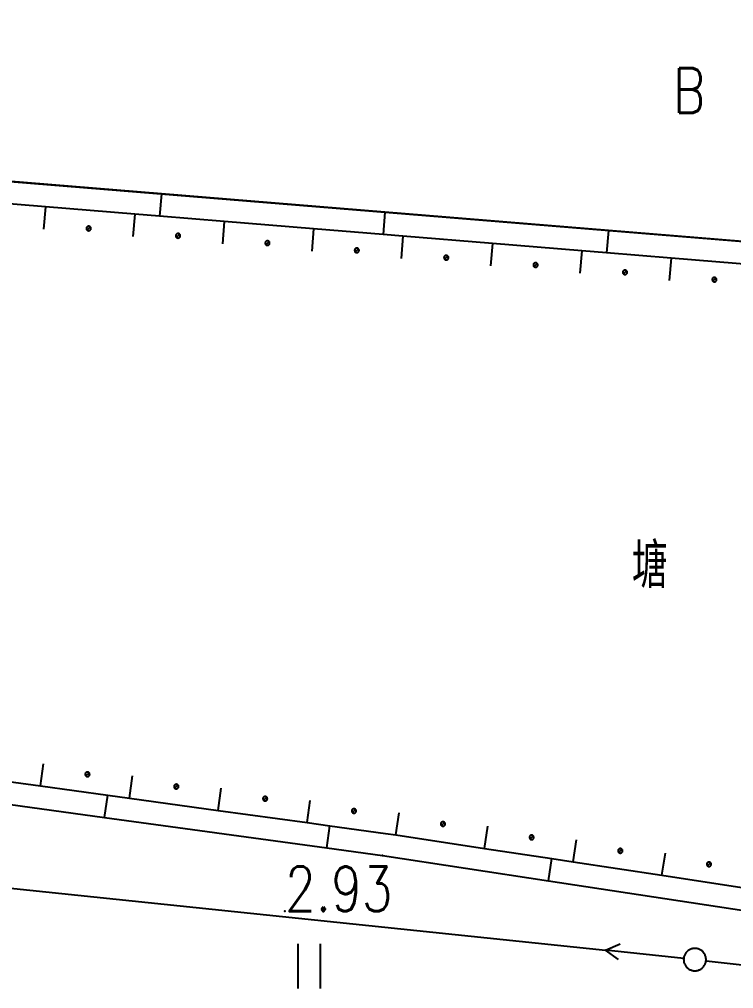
# Model space of a CAD drawing. Extents: x 500036 to 1001740, y 2543128 to 5086681.
# Drawn here: x 500838.66 to 500854.59, y 2543691.2 to 2543712.81 of the extents above; entities that cross this region are included whole.
import ezdxf

# ---------------------------------------------------------------- set-up
doc = ezdxf.new("R2010")
doc.units = 0
doc.header["$LTSCALE"] = 0.5
doc.linetypes.add('CENTER', pattern=[50.8, 31.75, -6.35, 6.35, -6.35])
doc.layers.add('地形图', color=8, linetype='CONTINUOUS')
doc.styles.add('HZ', font='romans.shx', dxfattribs={"width": 0.8, "bigfont": 'hztxt.shx'})

msp = doc.modelspace()

# ---------------------------------------------------------------- linework, layer by layer
at = {"layer": '地形图'}
msp.add_lwpolyline([(500834.561, 2543716.1), (500833.262, 2543709.616), (500873.44, 2543706.333), (500873.976, 2543712.869)], close=True, dxfattribs=at)
for points in [[(500856.777, 2543707.694), (500851.794, 2543708.102), (500846.81, 2543708.509), (500841.827, 2543708.916), (500836.843, 2543709.323), (500833.262, 2543709.616), (500831.023, 2543709.45), (500829.975, 2543706.902), (500829.424, 2543705.562), (500828.491, 2543702.966), (500828.818, 2543702.243), (500830.263, 2543699.043), (500831.359, 2543698.036), (500833.106, 2543696.431), (500834.483, 2543695.852), (500835.607, 2543695.698), (500840.56, 2543695.017), (500845.514, 2543694.336), (500846.753, 2543694.166), (500850.46, 2543693.605), (500855.403, 2543692.856)], [(500856.777, 2543707.695), (500851.794, 2543708.102), (500846.81, 2543708.509), (500841.827, 2543708.916), (500836.843, 2543709.323), (500833.262, 2543709.616), (500831.023, 2543709.45), (500829.975, 2543706.902), (500829.424, 2543705.562), (500828.491, 2543702.966), (500828.817, 2543702.243), (500830.263, 2543699.043), (500831.359, 2543698.036), (500833.106, 2543696.431), (500834.483, 2543695.852), (500835.607, 2543695.698), (500840.56, 2543695.017), (500845.514, 2543694.336), (500846.753, 2543694.166), (500850.46, 2543693.605), (500855.403, 2543692.856)], [(500841.827, 2543708.916), (500841.786, 2543708.418)], [(500855.187, 2543707.323), (500853.193, 2543707.486), (500851.753, 2543707.603), (500851.2, 2543707.648), (500849.206, 2543707.811), (500847.213, 2543707.974), (500846.769, 2543708.01), (500845.22, 2543708.137), (500843.226, 2543708.3), (500841.786, 2543708.418), (500841.233, 2543708.463), (500839.24, 2543708.626), (500837.246, 2543708.788)], [(500839.24, 2543708.626), (500839.199, 2543708.127)], [(500846.81, 2543708.509), (500846.769, 2543708.01)], [(500841.233, 2543708.463), (500841.192, 2543707.964)], [(500843.226, 2543708.3), (500843.186, 2543707.802)], [(500840.204, 2543708.096), (500840.209, 2543708.096), (500840.214, 2543708.097), (500840.219, 2543708.098), (500840.224, 2543708.1), (500840.229, 2543708.102), (500840.233, 2543708.105), (500840.237, 2543708.108), (500840.241, 2543708.112), (500840.244, 2543708.116), (500840.247, 2543708.121), (500840.249, 2543708.125), (500840.251, 2543708.13), (500840.253, 2543708.135), (500840.254, 2543708.14), (500840.254, 2543708.145), (500840.254, 2543708.151), (500840.253, 2543708.156), (500840.251, 2543708.161), (500840.249, 2543708.166), (500840.247, 2543708.17), (500840.244, 2543708.175), (500840.241, 2543708.179), (500840.239, 2543708.181), (500840.237, 2543708.183), (500840.233, 2543708.186), (500840.229, 2543708.189), (500840.224, 2543708.191), (500840.219, 2543708.193), (500840.214, 2543708.194), (500840.209, 2543708.195), (500840.204, 2543708.196), (500840.199, 2543708.195), (500840.193, 2543708.194), (500840.188, 2543708.193), (500840.183, 2543708.191), (500840.179, 2543708.189), (500840.174, 2543708.186), (500840.17, 2543708.183), (500840.167, 2543708.179), (500840.163, 2543708.175), (500840.16, 2543708.17), (500840.158, 2543708.166), (500840.156, 2543708.161), (500840.155, 2543708.156), (500840.154, 2543708.151), (500840.154, 2543708.145), (500840.154, 2543708.14), (500840.155, 2543708.135), (500840.156, 2543708.13), (500840.158, 2543708.125), (500840.16, 2543708.121), (500840.163, 2543708.116), (500840.167, 2543708.112), (500840.168, 2543708.11), (500840.17, 2543708.108), (500840.174, 2543708.105), (500840.179, 2543708.102), (500840.183, 2543708.1), (500840.188, 2543708.098), (500840.193, 2543708.097), (500840.199, 2543708.096), (500840.204, 2543708.096)], [(500840.168, 2543708.11), (500840.239, 2543708.181)], [(500845.22, 2543708.137), (500845.179, 2543707.639)], [(500851.794, 2543708.102), (500851.753, 2543707.603)], [(500842.197, 2543707.933), (500842.202, 2543707.933), (500842.208, 2543707.934), (500842.213, 2543707.935), (500842.217, 2543707.937), (500842.222, 2543707.939), (500842.227, 2543707.942), (500842.231, 2543707.945), (500842.234, 2543707.949), (500842.238, 2543707.953), (500842.24, 2543707.958), (500842.243, 2543707.962), (500842.245, 2543707.967), (500842.246, 2543707.972), (500842.247, 2543707.977), (500842.247, 2543707.983), (500842.247, 2543707.988), (500842.246, 2543707.993), (500842.245, 2543707.998), (500842.243, 2543708.003), (500842.24, 2543708.008), (500842.238, 2543708.012), (500842.234, 2543708.016), (500842.232, 2543708.018), (500842.231, 2543708.02), (500842.227, 2543708.023), (500842.222, 2543708.026), (500842.217, 2543708.028), (500842.213, 2543708.03), (500842.208, 2543708.032), (500842.202, 2543708.032), (500842.197, 2543708.033), (500842.192, 2543708.032), (500842.187, 2543708.032), (500842.182, 2543708.03), (500842.177, 2543708.028), (500842.172, 2543708.026), (500842.168, 2543708.023), (500842.164, 2543708.02), (500842.16, 2543708.016), (500842.157, 2543708.012), (500842.154, 2543708.008), (500842.151, 2543708.003), (500842.15, 2543707.998), (500842.148, 2543707.993), (500842.147, 2543707.988), (500842.147, 2543707.983), (500842.147, 2543707.977), (500842.148, 2543707.972), (500842.15, 2543707.967), (500842.151, 2543707.962), (500842.154, 2543707.958), (500842.157, 2543707.953), (500842.16, 2543707.949), (500842.162, 2543707.947), (500842.164, 2543707.945), (500842.168, 2543707.942), (500842.172, 2543707.939), (500842.177, 2543707.937), (500842.182, 2543707.935), (500842.187, 2543707.934), (500842.192, 2543707.933), (500842.197, 2543707.933)], [(500842.162, 2543707.947), (500842.232, 2543708.018)], [(500844.191, 2543707.77), (500844.196, 2543707.77), (500844.201, 2543707.771), (500844.206, 2543707.772), (500844.211, 2543707.774), (500844.215, 2543707.776), (500844.22, 2543707.779), (500844.224, 2543707.783), (500844.228, 2543707.786), (500844.231, 2543707.79), (500844.234, 2543707.795), (500844.236, 2543707.799), (500844.238, 2543707.804), (500844.239, 2543707.809), (500844.24, 2543707.815), (500844.24, 2543707.82), (500844.24, 2543707.825), (500844.239, 2543707.83), (500844.238, 2543707.835), (500844.236, 2543707.84), (500844.234, 2543707.845), (500844.231, 2543707.849), (500844.228, 2543707.853), (500844.226, 2543707.855), (500844.224, 2543707.857), (500844.22, 2543707.86), (500844.215, 2543707.863), (500844.211, 2543707.865), (500844.206, 2543707.867), (500844.201, 2543707.869), (500844.196, 2543707.87), (500844.191, 2543707.87), (500844.185, 2543707.87), (500844.18, 2543707.869), (500844.175, 2543707.867), (500844.17, 2543707.865), (500844.165, 2543707.863), (500844.161, 2543707.86), (500844.157, 2543707.857), (500844.153, 2543707.853), (500844.15, 2543707.849), (500844.147, 2543707.845), (500844.145, 2543707.84), (500844.143, 2543707.835), (500844.142, 2543707.83), (500844.141, 2543707.825), (500844.14, 2543707.82), (500844.141, 2543707.815), (500844.142, 2543707.809), (500844.143, 2543707.804), (500844.145, 2543707.799), (500844.147, 2543707.795), (500844.15, 2543707.79), (500844.153, 2543707.786), (500844.155, 2543707.784), (500844.157, 2543707.783), (500844.161, 2543707.779), (500844.165, 2543707.776), (500844.17, 2543707.774), (500844.175, 2543707.772), (500844.18, 2543707.771), (500844.185, 2543707.77), (500844.191, 2543707.77)], [(500844.155, 2543707.784), (500844.226, 2543707.855)], [(500847.213, 2543707.974), (500847.172, 2543707.476)], [(500846.184, 2543707.607), (500846.189, 2543707.607), (500846.194, 2543707.608), (500846.199, 2543707.609), (500846.204, 2543707.611), (500846.209, 2543707.614), (500846.213, 2543707.616), (500846.217, 2543707.62), (500846.221, 2543707.623), (500846.224, 2543707.628), (500846.227, 2543707.632), (500846.23, 2543707.637), (500846.231, 2543707.641), (500846.233, 2543707.647), (500846.234, 2543707.652), (500846.234, 2543707.657), (500846.234, 2543707.662), (500846.233, 2543707.667), (500846.231, 2543707.672), (500846.23, 2543707.677), (500846.227, 2543707.682), (500846.224, 2543707.686), (500846.221, 2543707.69), (500846.219, 2543707.692), (500846.217, 2543707.694), (500846.213, 2543707.697), (500846.209, 2543707.7), (500846.204, 2543707.703), (500846.199, 2543707.704), (500846.194, 2543707.706), (500846.189, 2543707.707), (500846.184, 2543707.707), (500846.179, 2543707.707), (500846.173, 2543707.706), (500846.168, 2543707.704), (500846.163, 2543707.703), (500846.159, 2543707.7), (500846.154, 2543707.697), (500846.15, 2543707.694), (500846.147, 2543707.69), (500846.143, 2543707.686), (500846.141, 2543707.682), (500846.138, 2543707.677), (500846.136, 2543707.672), (500846.135, 2543707.667), (500846.134, 2543707.662), (500846.134, 2543707.657), (500846.134, 2543707.652), (500846.135, 2543707.647), (500846.136, 2543707.641), (500846.138, 2543707.637), (500846.141, 2543707.632), (500846.143, 2543707.628), (500846.147, 2543707.623), (500846.149, 2543707.622), (500846.15, 2543707.62), (500846.154, 2543707.616), (500846.159, 2543707.614), (500846.163, 2543707.611), (500846.168, 2543707.609), (500846.173, 2543707.608), (500846.179, 2543707.607), (500846.184, 2543707.607)], [(500846.149, 2543707.622), (500846.219, 2543707.692)], [(500849.206, 2543707.811), (500849.166, 2543707.313)], [(500851.2, 2543707.648), (500851.159, 2543707.15)], [(500848.177, 2543707.444), (500848.182, 2543707.444), (500848.188, 2543707.445), (500848.193, 2543707.447), (500848.198, 2543707.448), (500848.202, 2543707.451), (500848.207, 2543707.454), (500848.211, 2543707.457), (500848.214, 2543707.461), (500848.218, 2543707.465), (500848.22, 2543707.469), (500848.223, 2543707.474), (500848.225, 2543707.479), (500848.226, 2543707.484), (500848.227, 2543707.489), (500848.227, 2543707.494), (500848.227, 2543707.499), (500848.226, 2543707.504), (500848.225, 2543707.51), (500848.223, 2543707.514), (500848.22, 2543707.519), (500848.218, 2543707.523), (500848.214, 2543707.528), (500848.213, 2543707.529), (500848.211, 2543707.531), (500848.207, 2543707.535), (500848.202, 2543707.537), (500848.198, 2543707.54), (500848.193, 2543707.542), (500848.188, 2543707.543), (500848.182, 2543707.544), (500848.177, 2543707.544), (500848.172, 2543707.544), (500848.167, 2543707.543), (500848.162, 2543707.542), (500848.157, 2543707.54), (500848.152, 2543707.537), (500848.148, 2543707.535), (500848.144, 2543707.531), (500848.14, 2543707.528), (500848.137, 2543707.523), (500848.134, 2543707.519), (500848.131, 2543707.514), (500848.13, 2543707.51), (500848.128, 2543707.504), (500848.127, 2543707.499), (500848.127, 2543707.494), (500848.127, 2543707.489), (500848.128, 2543707.484), (500848.13, 2543707.479), (500848.131, 2543707.474), (500848.134, 2543707.469), (500848.137, 2543707.465), (500848.14, 2543707.461), (500848.142, 2543707.459), (500848.144, 2543707.457), (500848.148, 2543707.454), (500848.152, 2543707.451), (500848.157, 2543707.448), (500848.162, 2543707.447), (500848.167, 2543707.445), (500848.172, 2543707.444), (500848.177, 2543707.444)], [(500848.142, 2543707.459), (500848.213, 2543707.529)], [(500853.193, 2543707.486), (500853.152, 2543706.987)], [(500850.171, 2543707.281), (500850.176, 2543707.281), (500850.181, 2543707.282), (500850.186, 2543707.284), (500850.191, 2543707.286), (500850.196, 2543707.288), (500850.2, 2543707.291), (500850.204, 2543707.294), (500850.208, 2543707.298), (500850.211, 2543707.302), (500850.214, 2543707.306), (500850.216, 2543707.311), (500850.218, 2543707.316), (500850.219, 2543707.321), (500850.22, 2543707.326), (500850.221, 2543707.331), (500850.22, 2543707.336), (500850.219, 2543707.342), (500850.218, 2543707.347), (500850.216, 2543707.352), (500850.214, 2543707.356), (500850.211, 2543707.361), (500850.208, 2543707.365), (500850.206, 2543707.367), (500850.204, 2543707.368), (500850.2, 2543707.372), (500850.196, 2543707.375), (500850.191, 2543707.377), (500850.186, 2543707.379), (500850.181, 2543707.38), (500850.176, 2543707.381), (500850.171, 2543707.381), (500850.165, 2543707.381), (500850.16, 2543707.38), (500850.155, 2543707.379), (500850.15, 2543707.377), (500850.146, 2543707.375), (500850.141, 2543707.372), (500850.137, 2543707.368), (500850.133, 2543707.365), (500850.13, 2543707.361), (500850.127, 2543707.356), (500850.125, 2543707.352), (500850.123, 2543707.347), (500850.122, 2543707.342), (500850.121, 2543707.336), (500850.121, 2543707.331), (500850.121, 2543707.326), (500850.122, 2543707.321), (500850.123, 2543707.316), (500850.125, 2543707.311), (500850.127, 2543707.306), (500850.13, 2543707.302), (500850.133, 2543707.298), (500850.135, 2543707.296), (500850.137, 2543707.294), (500850.141, 2543707.291), (500850.146, 2543707.288), (500850.15, 2543707.286), (500850.155, 2543707.284), (500850.16, 2543707.282), (500850.165, 2543707.281), (500850.171, 2543707.281)], [(500850.135, 2543707.296), (500850.206, 2543707.367)], [(500852.164, 2543707.118), (500852.169, 2543707.119), (500852.174, 2543707.119), (500852.179, 2543707.121), (500852.184, 2543707.123), (500852.189, 2543707.125), (500852.193, 2543707.128), (500852.197, 2543707.131), (500852.201, 2543707.135), (500852.204, 2543707.139), (500852.207, 2543707.143), (500852.21, 2543707.148), (500852.211, 2543707.153), (500852.213, 2543707.158), (500852.214, 2543707.163), (500852.214, 2543707.168), (500852.214, 2543707.174), (500852.213, 2543707.179), (500852.211, 2543707.184), (500852.21, 2543707.189), (500852.207, 2543707.193), (500852.204, 2543707.198), (500852.201, 2543707.202), (500852.199, 2543707.204), (500852.197, 2543707.205), (500852.193, 2543707.209), (500852.189, 2543707.212), (500852.184, 2543707.214), (500852.179, 2543707.216), (500852.174, 2543707.217), (500852.169, 2543707.218), (500852.164, 2543707.218), (500852.159, 2543707.218), (500852.154, 2543707.217), (500852.148, 2543707.216), (500852.144, 2543707.214), (500852.139, 2543707.212), (500852.135, 2543707.209), (500852.13, 2543707.205), (500852.127, 2543707.202), (500852.123, 2543707.198), (500852.121, 2543707.193), (500852.118, 2543707.189), (500852.116, 2543707.184), (500852.115, 2543707.179), (500852.114, 2543707.174), (500852.114, 2543707.168), (500852.114, 2543707.163), (500852.115, 2543707.158), (500852.116, 2543707.153), (500852.118, 2543707.148), (500852.121, 2543707.143), (500852.123, 2543707.139), (500852.127, 2543707.135), (500852.129, 2543707.133), (500852.13, 2543707.131), (500852.135, 2543707.128), (500852.139, 2543707.125), (500852.144, 2543707.123), (500852.148, 2543707.121), (500852.154, 2543707.119), (500852.159, 2543707.119), (500852.164, 2543707.118)], [(500852.129, 2543707.133), (500852.199, 2543707.204)], [(500854.157, 2543706.956), (500854.162, 2543706.956), (500854.168, 2543706.957), (500854.173, 2543706.958), (500854.178, 2543706.96), (500854.182, 2543706.962), (500854.187, 2543706.965), (500854.191, 2543706.968), (500854.194, 2543706.972), (500854.198, 2543706.976), (500854.201, 2543706.981), (500854.203, 2543706.985), (500854.205, 2543706.99), (500854.206, 2543706.995), (500854.207, 2543707), (500854.207, 2543707.005), (500854.207, 2543707.011), (500854.206, 2543707.016), (500854.205, 2543707.021), (500854.203, 2543707.026), (500854.201, 2543707.03), (500854.198, 2543707.035), (500854.194, 2543707.039), (500854.193, 2543707.041), (500854.191, 2543707.043), (500854.187, 2543707.046), (500854.182, 2543707.049), (500854.178, 2543707.051), (500854.173, 2543707.053), (500854.168, 2543707.054), (500854.162, 2543707.055), (500854.157, 2543707.056), (500854.152, 2543707.055), (500854.147, 2543707.054), (500854.142, 2543707.053), (500854.137, 2543707.051), (500854.132, 2543707.049), (500854.128, 2543707.046), (500854.124, 2543707.043), (500854.12, 2543707.039), (500854.117, 2543707.035), (500854.114, 2543707.03), (500854.112, 2543707.026), (500854.11, 2543707.021), (500854.108, 2543707.016), (500854.108, 2543707.011), (500854.107, 2543707.005), (500854.108, 2543707), (500854.108, 2543706.995), (500854.11, 2543706.99), (500854.112, 2543706.985), (500854.114, 2543706.981), (500854.117, 2543706.976), (500854.12, 2543706.972), (500854.122, 2543706.97), (500854.124, 2543706.968), (500854.128, 2543706.965), (500854.132, 2543706.962), (500854.137, 2543706.96), (500854.142, 2543706.958), (500854.147, 2543706.957), (500854.152, 2543706.956), (500854.157, 2543706.956)], [(500854.122, 2543706.97), (500854.193, 2543707.041)], [(500839.131, 2543695.718), (500839.199, 2543696.213)], [(500837.15, 2543695.99), (500839.131, 2543695.718), (500840.628, 2543695.512), (500841.113, 2543695.446), (500843.094, 2543695.174), (500845.075, 2543694.901), (500845.582, 2543694.832), (500846.825, 2543694.661), (500847.056, 2543694.626), (500849.034, 2543694.326), (500850.535, 2543694.099), (500851.011, 2543694.027), (500852.989, 2543693.727), (500854.966, 2543693.428)], [(500840.176, 2543695.928), (500840.182, 2543695.929), (500840.187, 2543695.929), (500840.192, 2543695.931), (500840.197, 2543695.933), (500840.202, 2543695.935), (500840.206, 2543695.938), (500840.21, 2543695.941), (500840.214, 2543695.945), (500840.217, 2543695.949), (500840.22, 2543695.953), (500840.222, 2543695.958), (500840.224, 2543695.963), (500840.225, 2543695.968), (500840.226, 2543695.973), (500840.227, 2543695.978), (500840.226, 2543695.983), (500840.225, 2543695.989), (500840.224, 2543695.994), (500840.222, 2543695.999), (500840.22, 2543696.003), (500840.217, 2543696.008), (500840.214, 2543696.012), (500840.212, 2543696.014), (500840.21, 2543696.015), (500840.206, 2543696.019), (500840.202, 2543696.021), (500840.197, 2543696.024), (500840.192, 2543696.026), (500840.187, 2543696.027), (500840.182, 2543696.028), (500840.176, 2543696.028), (500840.171, 2543696.028), (500840.166, 2543696.027), (500840.161, 2543696.026), (500840.156, 2543696.024), (500840.151, 2543696.021), (500840.147, 2543696.019), (500840.143, 2543696.015), (500840.139, 2543696.012), (500840.136, 2543696.008), (500840.133, 2543696.003), (500840.131, 2543695.999), (500840.129, 2543695.994), (500840.128, 2543695.989), (500840.127, 2543695.983), (500840.127, 2543695.978), (500840.127, 2543695.973), (500840.128, 2543695.968), (500840.129, 2543695.963), (500840.131, 2543695.958), (500840.133, 2543695.953), (500840.136, 2543695.949), (500840.139, 2543695.945), (500840.141, 2543695.943), (500840.143, 2543695.941), (500840.147, 2543695.938), (500840.151, 2543695.935), (500840.156, 2543695.933), (500840.161, 2543695.931), (500840.166, 2543695.929), (500840.171, 2543695.929), (500840.176, 2543695.928)], [(500840.141, 2543695.943), (500840.212, 2543696.014)], [(500841.113, 2543695.446), (500841.181, 2543695.941)], [(500842.158, 2543695.656), (500842.163, 2543695.656), (500842.168, 2543695.657), (500842.173, 2543695.658), (500842.178, 2543695.66), (500842.183, 2543695.663), (500842.187, 2543695.665), (500842.191, 2543695.669), (500842.195, 2543695.672), (500842.198, 2543695.677), (500842.201, 2543695.681), (500842.204, 2543695.686), (500842.205, 2543695.69), (500842.207, 2543695.696), (500842.208, 2543695.701), (500842.208, 2543695.706), (500842.208, 2543695.711), (500842.207, 2543695.716), (500842.205, 2543695.721), (500842.204, 2543695.726), (500842.201, 2543695.731), (500842.198, 2543695.735), (500842.195, 2543695.739), (500842.193, 2543695.741), (500842.191, 2543695.743), (500842.187, 2543695.746), (500842.183, 2543695.749), (500842.178, 2543695.752), (500842.173, 2543695.753), (500842.168, 2543695.755), (500842.163, 2543695.756), (500842.158, 2543695.756), (500842.153, 2543695.756), (500842.147, 2543695.755), (500842.142, 2543695.753), (500842.138, 2543695.752), (500842.133, 2543695.749), (500842.128, 2543695.746), (500842.124, 2543695.743), (500842.121, 2543695.739), (500842.117, 2543695.735), (500842.115, 2543695.731), (500842.112, 2543695.726), (500842.11, 2543695.721), (500842.109, 2543695.716), (500842.108, 2543695.711), (500842.108, 2543695.706), (500842.108, 2543695.701), (500842.109, 2543695.696), (500842.11, 2543695.69), (500842.112, 2543695.686), (500842.115, 2543695.681), (500842.117, 2543695.677), (500842.121, 2543695.672), (500842.123, 2543695.671), (500842.124, 2543695.669), (500842.128, 2543695.665), (500842.133, 2543695.663), (500842.138, 2543695.66), (500842.142, 2543695.658), (500842.147, 2543695.657), (500842.153, 2543695.656), (500842.158, 2543695.656)], [(500842.123, 2543695.671), (500842.193, 2543695.741)], [(500840.56, 2543695.017), (500840.628, 2543695.512)], [(500843.094, 2543695.174), (500843.162, 2543695.669)], [(500844.139, 2543695.384), (500844.144, 2543695.384), (500844.15, 2543695.385), (500844.155, 2543695.386), (500844.16, 2543695.388), (500844.164, 2543695.39), (500844.169, 2543695.393), (500844.173, 2543695.396), (500844.176, 2543695.4), (500844.18, 2543695.404), (500844.183, 2543695.409), (500844.185, 2543695.413), (500844.187, 2543695.418), (500844.188, 2543695.423), (500844.189, 2543695.428), (500844.189, 2543695.434), (500844.189, 2543695.439), (500844.188, 2543695.444), (500844.187, 2543695.449), (500844.185, 2543695.454), (500844.183, 2543695.459), (500844.18, 2543695.463), (500844.176, 2543695.467), (500844.175, 2543695.469), (500844.173, 2543695.471), (500844.169, 2543695.474), (500844.164, 2543695.477), (500844.16, 2543695.479), (500844.155, 2543695.481), (500844.15, 2543695.483), (500844.144, 2543695.483), (500844.139, 2543695.484), (500844.134, 2543695.483), (500844.129, 2543695.483), (500844.124, 2543695.481), (500844.119, 2543695.479), (500844.114, 2543695.477), (500844.11, 2543695.474), (500844.106, 2543695.471), (500844.102, 2543695.467), (500844.099, 2543695.463), (500844.096, 2543695.459), (500844.094, 2543695.454), (500844.092, 2543695.449), (500844.09, 2543695.444), (500844.09, 2543695.439), (500844.089, 2543695.434), (500844.09, 2543695.428), (500844.09, 2543695.423), (500844.092, 2543695.418), (500844.094, 2543695.413), (500844.096, 2543695.409), (500844.099, 2543695.404), (500844.102, 2543695.4), (500844.104, 2543695.398), (500844.106, 2543695.396), (500844.11, 2543695.393), (500844.114, 2543695.39), (500844.119, 2543695.388), (500844.124, 2543695.386), (500844.129, 2543695.385), (500844.134, 2543695.384), (500844.139, 2543695.384)], [(500844.104, 2543695.398), (500844.175, 2543695.469)], [(500845.075, 2543694.901), (500845.144, 2543695.397)], [(500846.121, 2543695.111), (500846.126, 2543695.112), (500846.131, 2543695.112), (500846.136, 2543695.114), (500846.141, 2543695.116), (500846.146, 2543695.118), (500846.15, 2543695.121), (500846.154, 2543695.124), (500846.158, 2543695.128), (500846.161, 2543695.132), (500846.164, 2543695.136), (500846.166, 2543695.141), (500846.168, 2543695.146), (500846.17, 2543695.151), (500846.17, 2543695.156), (500846.171, 2543695.161), (500846.17, 2543695.167), (500846.17, 2543695.172), (500846.168, 2543695.177), (500846.166, 2543695.182), (500846.164, 2543695.186), (500846.161, 2543695.191), (500846.158, 2543695.195), (500846.156, 2543695.197), (500846.154, 2543695.199), (500846.15, 2543695.202), (500846.146, 2543695.205), (500846.141, 2543695.207), (500846.136, 2543695.209), (500846.131, 2543695.21), (500846.126, 2543695.211), (500846.121, 2543695.211), (500846.115, 2543695.211), (500846.11, 2543695.21), (500846.105, 2543695.209), (500846.1, 2543695.207), (500846.096, 2543695.205), (500846.091, 2543695.202), (500846.087, 2543695.199), (500846.083, 2543695.195), (500846.08, 2543695.191), (500846.077, 2543695.186), (500846.075, 2543695.182), (500846.073, 2543695.177), (500846.072, 2543695.172), (500846.071, 2543695.167), (500846.071, 2543695.161), (500846.071, 2543695.156), (500846.072, 2543695.151), (500846.073, 2543695.146), (500846.075, 2543695.141), (500846.077, 2543695.136), (500846.08, 2543695.132), (500846.083, 2543695.128), (500846.085, 2543695.126), (500846.087, 2543695.124), (500846.091, 2543695.121), (500846.096, 2543695.118), (500846.1, 2543695.116), (500846.105, 2543695.114), (500846.11, 2543695.112), (500846.115, 2543695.112), (500846.121, 2543695.111)], [(500846.085, 2543695.126), (500846.156, 2543695.197)], [(500847.056, 2543694.626), (500847.131, 2543695.12)], [(500824.48, 2543694.897), (500851.733, 2543692.056)], [(500848.105, 2543694.821), (500848.11, 2543694.822), (500848.115, 2543694.823), (500848.12, 2543694.824), (500848.125, 2543694.826), (500848.13, 2543694.828), (500848.134, 2543694.831), (500848.138, 2543694.834), (500848.142, 2543694.838), (500848.145, 2543694.842), (500848.148, 2543694.846), (500848.151, 2543694.851), (500848.153, 2543694.856), (500848.154, 2543694.861), (500848.155, 2543694.866), (500848.155, 2543694.871), (500848.155, 2543694.877), (500848.154, 2543694.882), (500848.153, 2543694.887), (500848.151, 2543694.892), (500848.148, 2543694.896), (500848.145, 2543694.901), (500848.142, 2543694.905), (500848.14, 2543694.907), (500848.138, 2543694.909), (500848.134, 2543694.912), (500848.13, 2543694.915), (500848.125, 2543694.917), (500848.12, 2543694.919), (500848.115, 2543694.92), (500848.11, 2543694.921), (500848.105, 2543694.921), (500848.1, 2543694.921), (500848.095, 2543694.92), (500848.09, 2543694.919), (500848.085, 2543694.917), (500848.08, 2543694.915), (500848.076, 2543694.912), (500848.072, 2543694.909), (500848.068, 2543694.905), (500848.065, 2543694.901), (500848.062, 2543694.896), (500848.059, 2543694.892), (500848.057, 2543694.887), (500848.056, 2543694.882), (500848.055, 2543694.877), (500848.055, 2543694.871), (500848.055, 2543694.866), (500848.056, 2543694.861), (500848.057, 2543694.856), (500848.059, 2543694.851), (500848.062, 2543694.846), (500848.065, 2543694.842), (500848.068, 2543694.838), (500848.07, 2543694.836), (500848.072, 2543694.834), (500848.076, 2543694.831), (500848.08, 2543694.828), (500848.085, 2543694.826), (500848.09, 2543694.824), (500848.095, 2543694.823), (500848.1, 2543694.822), (500848.105, 2543694.821)], [(500848.07, 2543694.836), (500848.14, 2543694.907)], [(500845.514, 2543694.336), (500845.582, 2543694.832)], [(500849.034, 2543694.326), (500849.109, 2543694.821)], [(500850.082, 2543694.522), (500850.088, 2543694.522), (500850.093, 2543694.523), (500850.098, 2543694.524), (500850.103, 2543694.526), (500850.107, 2543694.529), (500850.112, 2543694.532), (500850.116, 2543694.535), (500850.12, 2543694.539), (500850.123, 2543694.543), (500850.126, 2543694.547), (500850.128, 2543694.552), (500850.13, 2543694.557), (500850.131, 2543694.562), (500850.132, 2543694.567), (500850.132, 2543694.572), (500850.132, 2543694.577), (500850.131, 2543694.582), (500850.13, 2543694.587), (500850.128, 2543694.592), (500850.126, 2543694.597), (500850.123, 2543694.601), (500850.12, 2543694.605), (500850.118, 2543694.607), (500850.116, 2543694.609), (500850.112, 2543694.612), (500850.107, 2543694.615), (500850.103, 2543694.618), (500850.098, 2543694.62), (500850.093, 2543694.621), (500850.088, 2543694.622), (500850.082, 2543694.622), (500850.077, 2543694.622), (500850.072, 2543694.621), (500850.067, 2543694.62), (500850.062, 2543694.618), (500850.057, 2543694.615), (500850.053, 2543694.612), (500850.049, 2543694.609), (500850.045, 2543694.605), (500850.042, 2543694.601), (500850.039, 2543694.597), (500850.037, 2543694.592), (500850.035, 2543694.587), (500850.034, 2543694.582), (500850.033, 2543694.577), (500850.032, 2543694.572), (500850.033, 2543694.567), (500850.034, 2543694.562), (500850.035, 2543694.557), (500850.037, 2543694.552), (500850.039, 2543694.547), (500850.042, 2543694.543), (500850.045, 2543694.539), (500850.047, 2543694.537), (500850.049, 2543694.535), (500850.053, 2543694.532), (500850.057, 2543694.529), (500850.062, 2543694.526), (500850.067, 2543694.524), (500850.072, 2543694.523), (500850.077, 2543694.522), (500850.082, 2543694.522)], [(500850.047, 2543694.537), (500850.118, 2543694.607)], [(500851.011, 2543694.027), (500851.086, 2543694.521)], [(500852.06, 2543694.223), (500852.065, 2543694.223), (500852.07, 2543694.224), (500852.075, 2543694.225), (500852.08, 2543694.227), (500852.085, 2543694.229), (500852.089, 2543694.232), (500852.093, 2543694.235), (500852.097, 2543694.239), (500852.1, 2543694.243), (500852.103, 2543694.248), (500852.106, 2543694.252), (500852.107, 2543694.257), (500852.109, 2543694.262), (500852.11, 2543694.267), (500852.11, 2543694.273), (500852.11, 2543694.278), (500852.109, 2543694.283), (500852.107, 2543694.288), (500852.106, 2543694.293), (500852.103, 2543694.298), (500852.1, 2543694.302), (500852.097, 2543694.306), (500852.095, 2543694.308), (500852.093, 2543694.31), (500852.089, 2543694.313), (500852.085, 2543694.316), (500852.08, 2543694.318), (500852.075, 2543694.32), (500852.07, 2543694.321), (500852.065, 2543694.322), (500852.06, 2543694.323), (500852.055, 2543694.322), (500852.05, 2543694.321), (500852.044, 2543694.32), (500852.04, 2543694.318), (500852.035, 2543694.316), (500852.031, 2543694.313), (500852.026, 2543694.31), (500852.023, 2543694.306), (500852.019, 2543694.302), (500852.017, 2543694.298), (500852.014, 2543694.293), (500852.012, 2543694.288), (500852.011, 2543694.283), (500852.01, 2543694.278), (500852.01, 2543694.273), (500852.01, 2543694.267), (500852.011, 2543694.262), (500852.012, 2543694.257), (500852.014, 2543694.252), (500852.017, 2543694.248), (500852.019, 2543694.243), (500852.023, 2543694.239), (500852.025, 2543694.237), (500852.026, 2543694.235), (500852.031, 2543694.232), (500852.035, 2543694.229), (500852.04, 2543694.227), (500852.044, 2543694.225), (500852.05, 2543694.224), (500852.055, 2543694.223), (500852.06, 2543694.223)], [(500852.025, 2543694.237), (500852.095, 2543694.308)], [(500852.989, 2543693.727), (500853.064, 2543694.222)], [(500850.46, 2543693.605), (500850.535, 2543694.099)], [(500854.037, 2543693.923), (500854.043, 2543693.923), (500854.048, 2543693.924), (500854.053, 2543693.925), (500854.058, 2543693.927), (500854.062, 2543693.93), (500854.067, 2543693.933), (500854.071, 2543693.936), (500854.075, 2543693.94), (500854.078, 2543693.944), (500854.081, 2543693.948), (500854.083, 2543693.953), (500854.085, 2543693.958), (500854.086, 2543693.963), (500854.087, 2543693.968), (500854.087, 2543693.973), (500854.087, 2543693.978), (500854.086, 2543693.983), (500854.085, 2543693.989), (500854.083, 2543693.993), (500854.081, 2543693.998), (500854.078, 2543694.002), (500854.075, 2543694.007), (500854.073, 2543694.008), (500854.071, 2543694.01), (500854.067, 2543694.013), (500854.062, 2543694.016), (500854.058, 2543694.019), (500854.053, 2543694.021), (500854.048, 2543694.022), (500854.043, 2543694.023), (500854.037, 2543694.023), (500854.032, 2543694.023), (500854.027, 2543694.022), (500854.022, 2543694.021), (500854.017, 2543694.019), (500854.012, 2543694.016), (500854.008, 2543694.013), (500854.004, 2543694.01), (500854, 2543694.007), (500853.997, 2543694.002), (500853.994, 2543693.998), (500853.992, 2543693.993), (500853.99, 2543693.989), (500853.988, 2543693.983), (500853.988, 2543693.978), (500853.987, 2543693.973), (500853.988, 2543693.968), (500853.988, 2543693.963), (500853.99, 2543693.958), (500853.992, 2543693.953), (500853.994, 2543693.948), (500853.997, 2543693.944), (500854, 2543693.94), (500854.002, 2543693.938), (500854.004, 2543693.936), (500854.008, 2543693.933), (500854.012, 2543693.93), (500854.017, 2543693.927), (500854.022, 2543693.925), (500854.027, 2543693.924), (500854.032, 2543693.923), (500854.037, 2543693.923)], [(500854.002, 2543693.938), (500854.073, 2543694.008)], [(500844.872, 2543691.201), (500844.872, 2543692.201)], [(500845.372, 2543691.201), (500845.372, 2543692.201)], [(500851.733, 2543692.056), (500852.056, 2543692.201)], [(500852.019, 2543691.849), (500851.733, 2543692.056)], [(500853.474, 2543691.875), (500851.733, 2543692.056)], [(500853.722, 2543691.599), (500853.738, 2543691.6), (500853.754, 2543691.601), (500853.769, 2543691.604), (500853.785, 2543691.607), (500853.8, 2543691.611), (500853.814, 2543691.617), (500853.829, 2543691.623), (500853.843, 2543691.63), (500853.856, 2543691.638), (500853.869, 2543691.647), (500853.882, 2543691.656), (500853.893, 2543691.667), (500853.905, 2543691.678), (500853.915, 2543691.69), (500853.925, 2543691.702), (500853.933, 2543691.715), (500853.941, 2543691.729), (500853.949, 2543691.743), (500853.955, 2543691.757), (500853.96, 2543691.772), (500853.964, 2543691.787), (500853.968, 2543691.802), (500853.97, 2543691.818), (500853.971, 2543691.821), (500853.972, 2543691.833), (500853.972, 2543691.849), (500853.972, 2543691.865), (500853.97, 2543691.88), (500853.968, 2543691.896), (500853.964, 2543691.911), (500853.96, 2543691.926), (500853.955, 2543691.941), (500853.949, 2543691.956), (500853.941, 2543691.97), (500853.933, 2543691.983), (500853.925, 2543691.996), (500853.915, 2543692.008), (500853.905, 2543692.02), (500853.893, 2543692.031), (500853.882, 2543692.042), (500853.869, 2543692.051), (500853.856, 2543692.06), (500853.843, 2543692.068), (500853.829, 2543692.075), (500853.814, 2543692.081), (500853.8, 2543692.087), (500853.785, 2543692.091), (500853.769, 2543692.095), (500853.754, 2543692.097), (500853.738, 2543692.099), (500853.722, 2543692.099), (500853.707, 2543692.099), (500853.691, 2543692.097), (500853.676, 2543692.095), (500853.66, 2543692.091), (500853.645, 2543692.087), (500853.63, 2543692.081), (500853.616, 2543692.075), (500853.602, 2543692.068), (500853.588, 2543692.06), (500853.575, 2543692.051), (500853.563, 2543692.042), (500853.551, 2543692.031), (500853.54, 2543692.02), (500853.53, 2543692.008), (500853.52, 2543691.996), (500853.511, 2543691.983), (500853.503, 2543691.97), (500853.496, 2543691.956), (500853.49, 2543691.941), (500853.485, 2543691.926), (500853.48, 2543691.911), (500853.477, 2543691.896), (500853.474, 2543691.88), (500853.474, 2543691.875), (500853.473, 2543691.865), (500853.472, 2543691.849), (500853.473, 2543691.833), (500853.474, 2543691.818), (500853.477, 2543691.802), (500853.48, 2543691.787), (500853.485, 2543691.772), (500853.49, 2543691.757), (500853.496, 2543691.743), (500853.503, 2543691.729), (500853.511, 2543691.715), (500853.52, 2543691.702), (500853.53, 2543691.69), (500853.54, 2543691.678), (500853.551, 2543691.667), (500853.563, 2543691.656), (500853.575, 2543691.647), (500853.588, 2543691.638), (500853.602, 2543691.63), (500853.616, 2543691.623), (500853.63, 2543691.617), (500853.645, 2543691.611), (500853.66, 2543691.607), (500853.676, 2543691.604), (500853.691, 2543691.601), (500853.707, 2543691.6), (500853.722, 2543691.599)], [(500853.971, 2543691.821), (500855.71, 2543691.626)]]:
    msp.add_lwpolyline(points, dxfattribs=at)
at = {"layer": '地形图', "ltscale": 10}
msp.add_point((500846.753, 2543694.166), dxfattribs=at)
at = {"layer": '地形图', "linetype": 'CENTER'}
msp.add_point((500844.581, 2543692.926, 2.93), dxfattribs=at)

# ---------------------------------------------------------------- texts
at = {"layer": '地形图', "ltscale": 10, "style": 'HZ', "width": 0.8}
for s, p in [('B', (500853.234, 2543710.72)), ('塘', (500852.318, 2543700.13)), ('2.93', (500844.581, 2543692.926))]:
    msp.add_text(s, height=1, dxfattribs=at).set_placement(p)

doc.saveas('drawing.dxf')
